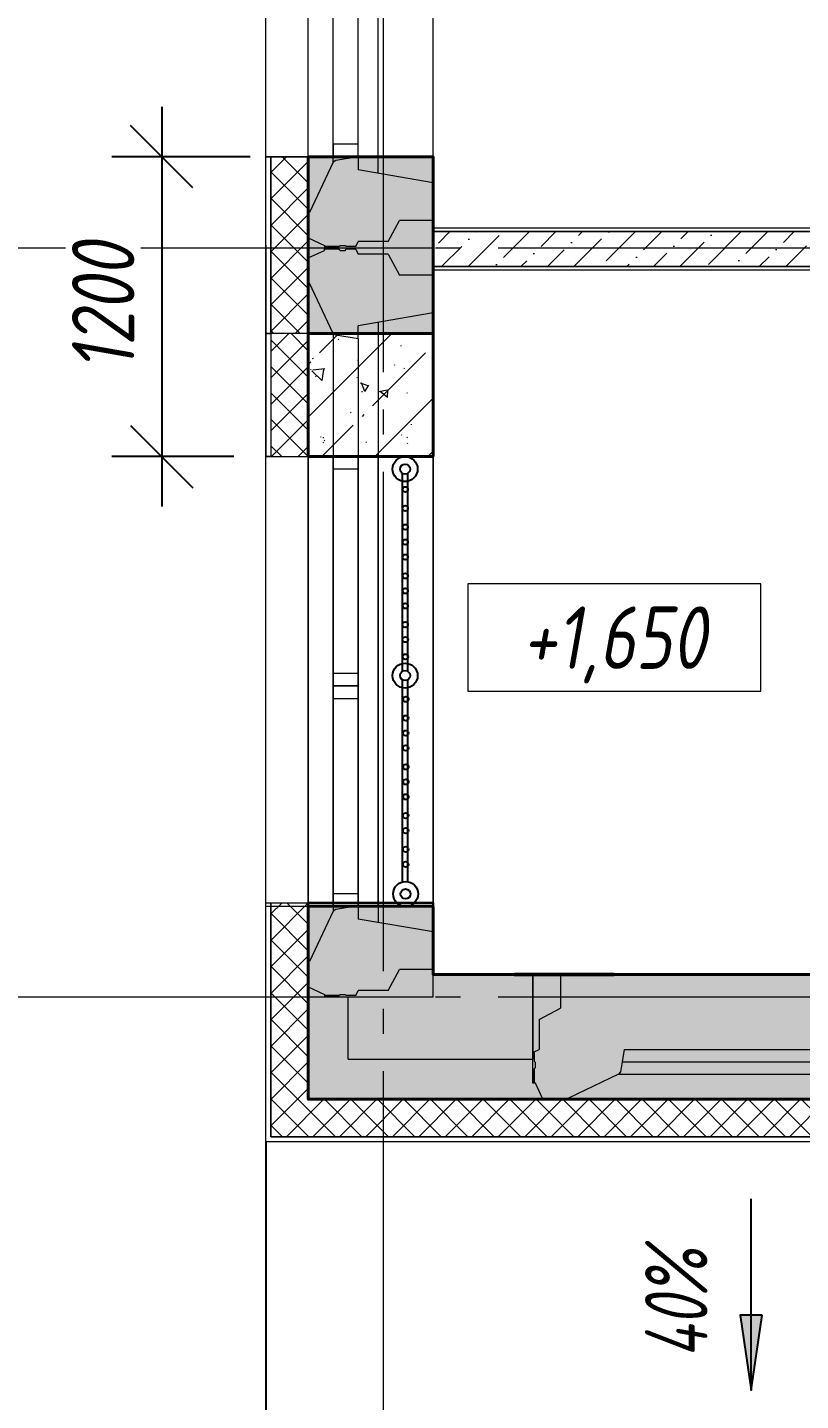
# Model space of a CAD drawing. Header units: millimetres. Extents: x -85420 to 1195317, y -69347 to 470418.
# Drawn here: x 429121 to 432218, y 13960 to 19459 of the extents above; entities that cross this region are included whole.
import ezdxf
from ezdxf import colors
from ezdxf.entities.mleader import LeaderData, LeaderLine
from ezdxf.enums import TextEntityAlignment as Align
from ezdxf.math import Vec2, Vec3

# ---------------------------------------------------------------- set-up
doc = ezdxf.new("R2010")
doc.units = ezdxf.units.MM
for name, pattern in [('GOST2.303 6', [12, 8, -1.5, 1, -1.5]), ('ГОСТ 2.303 4', [7, 5, -2, 0]), ('ГОСТ 2.303 5', [24, 20, -1.5, 1, -1.5]), ('осевая', [50.8, 31.75, -6.35, 6.35, -6.35])]:
    doc.linetypes.add(name, pattern=pattern)
for name, color, linetype, lineweight in [('!М_Лестницы новые', 7, 'Continuous', 25), ('!М_Окна_марка', 7, 'Continuous', 15), ('+АР_Выноски', 4, 'Continuous', 9), ('+АР_Лестница', 3, 'Continuous', 9), ('+АР_Осевые линии', 252, 'GOST2.303 6', 9), ('+АР_Стены внутренние', 250, 'Continuous', 18), ('АР_Окна', 4, 'Continuous', 9), ('АР_Отметки', 7, 'Continuous', 5), ('АР_Сущ Несущая стена', 250, 'Continuous', 50), ('АР_штриховка несущих стен', 250, 'Continuous', 0), ('Подоконники ПД-11 (МДФ 1550х450)', 245, 'Continuous', 13), ('СПДС_+АР_Стены', 250, 'Continuous', 20), ('стены', 7, 'Continuous', 40), ('ТОНКАЯ', 253, 'Continuous', 0)]:
    doc.layers.add(name, color=color, linetype=linetype, lineweight=lineweight)
for name, color, linetype, lineweight, true_color in [('АР_лестницы', 7, 'Continuous', 15, 0xff24ff), ('ОСИ', 7, 'осевая', 13, 0x999999), ('ПБ_граница', 7, 'ГОСТ 2.303 4', 40, 0xdb0000)]:
    doc.layers.add(name, color=color, linetype=linetype, lineweight=lineweight, true_color=true_color)
doc.styles.add('ISOCPEUR', font='', dxfattribs={"height": 250})
doc.styles.add('ГОСТ 2.304', font='CS_Gost2304.shx', dxfattribs={"oblique": 10})
doc.styles.get('ISOCPEUR').set_extended_font_data('ISOCPEUR', italic=True)
doc.dimstyles.new('СПДС', dxfattribs={"dimscale": 100, "dimtxt": 2.5, "dimasz": 2.5, "dimexe": 2, "dimexo": 0.625, "dimgap": 1, "dimtad": 1, "dimdec": 0, "dimrnd": 5, "dimtxsty": 'ГОСТ 2.304', "dimblk": 'OBLIQUE', "dimblk1": 'OBLIQUE', "dimblk2": 'OBLIQUE', "dimcen": 2.5, "dimdle": 2, "dimadec": 0, "dimazin": 2, "dimtfac": 0.75, "dimtdec": 4, "dimtmove": 1, "dimatfit": 3, "dimfxl": 1, "dimtfill": 1, "dimtolj": 1, "dimarcsym": 1})
pattern_1 = [(45, (0, 0), (-53.033009, 53.033009), []), (135, (0, 0), (-53.033009, -53.033009), [])]

# ---------------------------------------------------------------- blocks, each defined once
blk = doc.blocks.new('_Oblique')
at = {"color": 0, "linetype": 'ByBlock', "lineweight": -2}
blk.add_line((-0.5, -0.5), (0.5, 0.5), dxfattribs=at)
blk = doc.blocks.new('*D337')
at = {"layer": 'Defpoints', "color": 0, "ltscale": 100, "transparency": 16777216}
for p in [(430076.4, 18941.4), (429659.4, 17740.2), (430010.1, 17740.2)]:
    blk.add_point(p, dxfattribs=at)
at = {"layer": 'ПБ_граница', "color": 0, "linetype": 'ByBlock', "lineweight": -2, "ltscale": 100, "transparency": 16777216}
for p, q in [((429659.4, 19141.4), (429659.4, 17540.2)), ((430013.9, 18941.4), (429459.4, 18941.4)), ((429947.6, 17740.2), (429459.4, 17740.2))]:
    blk.add_line(p, q, dxfattribs=at)
at = {"layer": 'ПБ_граница', "color": 0, "lineweight": -2, "ltscale": 100, "transparency": 16777216, "xscale": 250, "yscale": 250, "zscale": 250}
for p, rotation in [((429659.4, 18941.4), 90), ((429659.4, 17740.2), 270)]:
    blk.add_blockref('_Oblique', p, dxfattribs=dict(at, rotation=rotation))
at = {"layer": 'ПБ_граница', "color": 0, "lineweight": 0, "ltscale": 100, "transparency": 16777216, "insert": (429424.7, 18340.8), "char_height": 250, "attachment_point": 5, "rotation": 90, "style": 'ГОСТ 2.304', "bg_fill": 3, "box_fill_scale": 1.1, "bg_fill_color": 256, "bg_fill_true_color": 13158600, "bg_fill_transparency": 0}
blk.add_mtext('\\A1;1200', dxfattribs=at)
blk = doc.blocks.new('*U93')
h = blk.add_hatch(color=256)
h.dxf.hatch_style = 1
h.paths.add_polyline_path([(-466.3, 44.3), (-466.3, -44.3), (-766.3, 0)])
blk.add_line((-766.3, 0), (0, 0))
blk.add_lwpolyline([(-466.3, -44.3), (-466.3, 44.3), (-766.3, 0), (-466.3, -44.3)])
blk = doc.blocks.new('НП 3033')
at = {"layer": 'АР_Окна', "ltscale": 100}
for p, q in [((365, 500), (2635, 500)), ((365, 400), (2635, 400)), ((365, 300), (2635, 300)), ((365, 220), (2635, 220)), ((365, 0), (2635, 0))]:
    blk.add_line(p, q, dxfattribs=at)
for points in [[(365, 300), (365, 500), (365, 670), (2635, 670), (2635, 300)], [(365, 300), (415, 300), (415, 400), (365, 400)], [(1450, 400), (1425, 400), (1425, 300), (1450, 300), (1475, 300), (1475, 400), (1437.5, 400)], [(1500, 400), (1475, 400), (1475, 300), (1500, 300), (1525, 300), (1525, 400), (1487.5, 400)], [(2635, 300), (2585, 300), (2585, 400), (2635, 400)]]:
    blk.add_lwpolyline(points, dxfattribs=at)
at = {"layer": 'СПДС_+АР_Стены', "ltscale": 100}
for points in [[(0, 670), (0, 670), (365, 670), (365, 670)], [(3000, 670), (3000, 670), (2635, 670), (2635, 670)]]:
    blk.add_lwpolyline(points, dxfattribs=at)
at = {"layer": 'стены', "ltscale": 100}
for p, q in [((2960, 500), (2860, 500)), ((0, 0), (0, 0))]:
    blk.add_line(p, q, dxfattribs=at)
at = {"layer": 'стены', "lineweight": 30, "ltscale": 100}
blk.add_lwpolyline([(0, 0), (365, 0), (365, 500), (0, 500)], dxfattribs=at)
at = {"layer": 'стены', "ltscale": 100}
blk.add_lwpolyline([(3000, 500), (2635, 500), (2635, 0), (3000, 0)], dxfattribs=at)
blk = doc.blocks.new('обследование 2 этаж 1245')
at = {"layer": 'ТОНКАЯ', "ltscale": 100}
for p, q in [((-10940, -52820), (-10940, -50100)), ((-10660, -52661.9), (-10660, -50258.1)), ((-10440, -52700), (-10440, -50220)), ((-10840, -52617), (-10840, -50303)), ((-10740, -52595), (-10740, -50325)), ((-10840, -52617), (-10935, -52818)), ((-10830, -52610), (-10840, -52617)), ((-10740, -52595), (-10830, -52610)), ((-10740, -52595), (-10740, -52648)), ((-10440, -52700), (-10740, -52648)), ((-10440, -52700), (-10440, -52850)), ((-10935, -52818), (-10940, -52820)), ((-10940, -52920), (-10940, -52820)), ((-10620, -52935), (-10575, -52850)), ((-10440, -52850), (-10575, -52850)), ((-10440, -52960), (-10440, -52850)), ((-10940, -52920), (-10875, -52950)), ((-10875, -52950), (-10875, -52955)), ((-10818, -52955), (-10875, -52955)), ((-10875, -52955), (-10875, -52960)), ((-10818, -52955), (-10813, -52950)), ((-10813, -52950), (-10793, -52950)), ((-10793, -52950), (-10788, -52955)), ((-10750, -52955), (-10788, -52955)), ((-10750, -52955), (-10740, -52935)), ((-10620, -52935), (-10740, -52935)), ((-10940, -53000), (-10875, -52970)), ((-10940, -53000), (-10875, -52970)), ((-10940, -53000), (-10940, -53100)), ((-10940, -53000), (-10940, -53100)), ((-10818, -52960), (-10875, -52960)), ((-10875, -52965), (-10875, -52960)), ((-10875, -52960), (-10440, -52960)), ((-10818, -52960), (-10875, -52960)), ((-10875, -52965), (-10875, -52960)), ((-10875, -52960), (-10440, -52960)), ((-10818, -52960), (-10875, -52960)), ((-10875, -52960), (-10440, -52960)), ((-10875, -52970), (-10875, -52965)), ((-10875, -52970), (-10875, -52965)), ((-10818, -52965), (-10875, -52965)), ((-10818, -52965), (-10813, -52970)), ((-10813, -52970), (-10793, -52970)), ((-10793, -52970), (-10788, -52965)), ((-10750, -52965), (-10788, -52965)), ((-10750, -52965), (-10740, -52985)), ((-10620, -52985), (-10740, -52985)), ((-10620, -52985), (-10575, -53070)), ((-10440, -52960), (-10440, -53070)), ((-10440, -52960), (-10440, -53070)), ((-10935, -53102), (-10940, -53100)), ((-10935, -53102), (-10940, -53100)), ((-10940, -53100), (-10940, -55820)), ((-10840, -53303), (-10935, -53102)), ((-10840, -53303), (-10935, -53102)), ((-10440, -53070), (-10575, -53070)), ((-10440, -53220), (-10440, -53070)), ((-10440, -53220), (-10440, -53070)), ((-10440, -53220), (-10740, -53272)), ((-10440, -53220), (-10740, -53272)), ((-10440, -53220), (-10440, -55700)), ((-10740, -53325), (-10740, -53272)), ((-10740, -53325), (-10740, -53272)), ((-10660, -53258.1), (-10660, -55661.9)), ((-10830, -53310), (-10840, -53303)), ((-10830, -53310), (-10840, -53303)), ((-10840, -53303), (-10840, -55617)), ((-10740, -53325), (-10830, -53310)), ((-10740, -53325), (-10830, -53310)), ((-10740, -53325), (-10740, -55595)), ((-10740, -55595), (-10830, -55610)), ((-10740, -55595), (-10830, -55610)), ((-10740, -55595), (-10740, -55648)), ((-10740, -55595), (-10740, -55648)), ((-10840, -55617), (-10935, -55818)), ((-10840, -55617), (-10935, -55818)), ((-10830, -55610), (-10840, -55617)), ((-10830, -55610), (-10840, -55617)), ((-10440, -55700), (-10740, -55648)), ((-10440, -55700), (-10740, -55648)), ((-10440, -55700), (-10440, -55850)), ((-10440, -55700), (-10440, -55850)), ((-10935, -55818), (-10940, -55820)), ((-10935, -55818), (-10940, -55820)), ((-10940, -55920), (-10940, -55820)), ((-10940, -55920), (-10940, -55820)), ((-10620, -55935), (-10575, -55850)), ((-10440, -55850), (-10575, -55850)), ((-10440, -55960), (-10440, -55850)), ((-10440, -55960), (-10440, -55850)), ((-10440, -55870), (-10040, -55870)), ((-10440, -55960), (-10440, -55870)), ((-10440, -55870), (-10040, -55870)), ((-10040, -56305), (-10040, -55870)), ((-10040, -55870), (-9930, -55870)), ((-10040, -55870), (-10040, -56210)), ((-9780, -55870), (-9930, -55870)), ((-9930, -55870), (-9930, -56005)), ((-9780, -55870), (-7300, -55870)), ((-10940, -55920), (-10875, -55950)), ((-10940, -55920), (-10875, -55950)), ((-10875, -55950), (-10875, -55955)), ((-10875, -55950), (-10875, -55955)), ((-10875, -55955), (-10875, -55960)), ((-10818, -55955), (-10875, -55955)), ((-10875, -55955), (-10875, -55960)), ((-10818, -55960), (-10875, -55960)), ((-10875, -55960), (-10440, -55960)), ((-10818, -55960), (-10875, -55960)), ((-10875, -55960), (-10440, -55960)), ((-10818, -55955), (-10813, -55950)), ((-10813, -55950), (-10793, -55950)), ((-10793, -55950), (-10788, -55955)), ((-10750, -55955), (-10788, -55955)), ((-10780, -56210), (-10780, -55960)), ((-10780, -55960), (-10440, -55960)), ((-10780, -56210), (-10780, -55960)), ((-10750, -55955), (-10740, -55935)), ((-10620, -55935), (-10740, -55935)), ((-10015, -56050), (-9930, -56005)), ((-10015, -56050), (-10015, -56170)), ((-10035, -56180), (-10015, -56170)), ((-10035, -56180), (-10035, -56218)), ((-9675, -56170), (-9683.3, -56220)), ((-9675, -56170), (-7405, -56170)), ((-10780, -56210), (-10040, -56210)), ((-10780, -56210), (-10040, -56210)), ((-10040, -56248), (-10040, -56305)), ((-10030, -56223), (-10035, -56218)), ((-10035, -56248), (-10030, -56243)), ((-10035, -56248), (-10035, -56305)), ((-10030, -56243), (-10030, -56223)), ((-9683.3, -56220), (-9690, -56260)), ((-9683.3, -56220), (-7396.7, -56220)), ((-10035, -56305), (-10040, -56305)), ((-10030, -56305), (-10035, -56305)), ((-10000, -56370), (-10030, -56305)), ((-9697, -56270), (-9898, -56365)), ((-9690, -56260), (-9697, -56270)), ((-9697, -56270), (-7383, -56270)), ((-9898, -56365), (-9900, -56370)), ((-10000, -56370), (-9900, -56370)), ((-9900, -56370), (-7180, -56370))]:
    blk.add_line(p, q, dxfattribs=at)
blk = doc.blocks.new('A$C314F1C93')
at = {"layer": '+АР_Осевые линии', "linetype": 'ГОСТ 2.303 5', "lineweight": 0, "ltscale": 100}
blk.add_line((140, 64752.7), (140, -9752.2), dxfattribs=at)
for points in [[(-4200, 3250), (75280, 3250)], [(-4200, 250), (75280, 250)]]:
    blk.add_lwpolyline(points, dxfattribs=at)
blk = doc.blocks.new('_DotSmall')
at = {"color": 0, "linetype": 'ByBlock', "const_width": 0.5}
blk.add_lwpolyline([(-0.0625, 0, 1), (0.0625, 0, 1)], format="xyb", close=True, dxfattribs=at)
blk = doc.blocks.new('АР план')
at = {"layer": 'АР_Отметки', "lineweight": 9}
ml = blk.add_multileader_mtext('Standard', dxfattribs=at)
ml.set_content('+3,950', color=256, style='ISOCPEUR')
ml.set_leader_properties(color=256, linetype='Continuous', lineweight=-1)
ml.set_arrow_properties(name='DOTSMALL')
ml.build(insert=Vec2(0, 0))
ml.multileader.update_dxf_attribs({"has_text_frame": 1, "text_left_attachment_type": 4, "text_right_attachment_type": 4, "dogleg_length": 100, "arrow_head_size": 180})
ctx = ml.context
ctx.base_point, ctx.char_height, ctx.arrow_head_size, ctx.landing_gap_size, ctx.plane_origin = Vec3(653061.3, 32239.7), 250, 180, 50, Vec3(652979.9, 30972.2)
ctx.left_attachment, ctx.right_attachment = 4, 4
notes = []
notes.append((ctx, [(0, (0, 0, 0), (0, 0), (1, 0), 1, [])]))
ctx.mtext.insert, ctx.mtext.width, ctx.mtext.line_spacing_style, ctx.mtext.flow_direction = Vec3(653111.3, 32573.1), 852.697, 2, 5
ml = blk.add_multileader_mtext('Standard', dxfattribs=at)
ml.set_content('+1,975', color=256, style='ISOCPEUR')
ml.set_leader_properties(color=256, linetype='Continuous', lineweight=-1)
ml.set_arrow_properties(name='DOTSMALL')
ml.build(insert=Vec2(0, 0))
ml.multileader.update_dxf_attribs({"has_text_frame": 1, "text_left_attachment_type": 4, "text_right_attachment_type": 4, "dogleg_length": 100, "arrow_head_size": 180})
ctx = ml.context
ctx.base_point, ctx.char_height, ctx.arrow_head_size, ctx.landing_gap_size, ctx.plane_origin = Vec3(652749.3, 27128.7), 250, 180, 50, Vec3(655881.4, 25957)
ctx.left_attachment, ctx.right_attachment = 4, 4
notes.append((ctx, [(0, (0, 0, 0), (0, 0), (1, 0), 1, [])]))
ctx.mtext.insert, ctx.mtext.width, ctx.mtext.line_spacing_style, ctx.mtext.flow_direction = Vec3(652799.3, 27528.7), 852.697, 2, 5
ml = blk.add_multileader_mtext('Standard', dxfattribs=at)
ml.set_content('+2,410', color=256, style='ISOCPEUR')
ml.set_leader_properties(color=256, linetype='Continuous', lineweight=-1)
ml.set_arrow_properties(name='DOTSMALL')
ml.build(insert=Vec2(0, 0))
ml.multileader.update_dxf_attribs({"has_text_frame": 1, "text_left_attachment_type": 4, "text_right_attachment_type": 4, "dogleg_length": 100, "arrow_head_size": 180})
ctx = ml.context
ctx.base_point, ctx.char_height, ctx.arrow_head_size, ctx.landing_gap_size, ctx.plane_origin = Vec3(649667.1, 15695.9), 250, 180, 50, Vec3(647505.9, 15104.7)
ctx.left_attachment, ctx.right_attachment = 4, 4
notes.append((ctx, [(0, (0, 0, 0), (0, 0), (1, 0), 1, [])]))
ctx.mtext.insert, ctx.mtext.width, ctx.mtext.line_spacing_style, ctx.mtext.flow_direction = Vec3(649717.1, 16029.2), 852.697, 2, 5
for ctx, leaders in notes:
    for number, flags, end, landing, length, lines in leaders:
        leader = LeaderData()
        leader.index, (leader.has_last_leader_line, leader.has_dogleg_vector, leader.attachment_direction) = number, flags
        leader.last_leader_point, leader.dogleg_vector, leader.dogleg_length = Vec3(end), Vec3(landing), length
        for number, points, colour, breaks in lines:
            line = LeaderLine()
            line.index, line.vertices, line.color, line.breaks = number, Vec3.list(points), colors.encode_raw_color(colour), breaks
            leader.lines.append(line)
        ctx.leaders.append(leader)

msp = doc.modelspace()

# ---------------------------------------------------------------- wipeouts: each hides what was drawn before it
at = {"color": 7, "ltscale": 100, "true_color": 0xffffff}
msp.add_wipeout([(430884.9, 16800.3), (432058.7, 16800.3), (432058.7, 17230.3), (430884.9, 17230.3)], dxfattribs=at).dxf.layer = '+АР_Выноски'

# ---------------------------------------------------------------- next in the draw order: linework, layer by layer
at = {"layer": '+АР_Выноски', "linetype": 'Continuous', "ltscale": 100}
msp.add_lwpolyline([(430884.9, 16800.3), (432058.7, 16800.3), (432058.7, 17230.3), (430884.9, 17230.3), (430884.9, 16800.3)], dxfattribs=at)

# ---------------------------------------------------------------- next in the draw order: texts
at = {"layer": '+АР_Выноски', "linetype": 'Continuous', "ltscale": 100, "style": 'ГОСТ 2.304', "oblique": 10}
msp.add_text('+1,650', height=250, dxfattribs=at).set_placement((431471.8, 17015.3), align=Align.MIDDLE_CENTER)

# ---------------------------------------------------------------- next in the draw order: block references
at = {"layer": 'ОСИ', "ltscale": 40}
msp.add_blockref('A$C314F1C93', (430406.4, 15326.4, 0), dxfattribs=at)

# ---------------------------------------------------------------- next in the draw order: hatches: boundary and pattern name
at = {"layer": '+АР_Стены внутренние', "lineweight": 0, "ltscale": 100}
h = msp.add_hatch(dxfattribs=at)
h.set_pattern_fill('БЕТОН И ИЗДЕЛИЯ ИЗ НЕГО', color=256, scale=30, style=0, pattern_type=2)
h.set_pattern_definition([(45, (0, 0), (39.774756, 145.840774), [187.5, -40.5, 0, -40.5])])
h.paths.add_polyline_path([(436946.4, 18501.4), (430746.4, 18501.4), (430746.4, 18641.4), (436946.4, 18641.4)], flags=0)
at = {"layer": 'АР_штриховка несущих стен', "lineweight": 0}
h = msp.add_hatch(dxfattribs=at)
h.set_pattern_fill('FP_1', color=256, style=0, pattern_type=2)
h.set_pattern_definition([(225, (368148.8, -286986.52), (-212.13203, 212.13203), [300, -50, 10, -50]), (225, (368148.8, -287198.52), (-212.13203, 212.13203), []), (310, (368148.8, -286986.52), (358.6306, 31.37587), [37.5, -412.5]), (5, (368148.8, -286986.52), (-69.3761, -376.0957), [30, -330]), (259.549, (368178.68, -286983.9), (289.2568, -344.71734), [31.87, -350.571]), (313.816, (368148.8, -287086.5), (533.62, 82.7615), [56.25, -618.75]), (263.364, (368193.26, -287079.6), (467.3284, -487.0622), [47.805, -525.856]), (8.816, (368148.8, -287086.5), (467.3326, -487.05805), [45, -495]), (339, (368198.8, -287061.52), (298.45407, 201.30952), [37.5, -412.5]), (34, (368198.8, -287061.52), (121.6571, -362.5749), [30, -330]), (288.549, (368223.66, -287044.74), (420.112, -161.2621), [31.87, -350.571]), (322.5, (368148.79, -286986.52), (6.07993, -166.446927), [3.353, -322.647, 3.353, -331.647, -331.25]), (322.5, (368148.79, -286986.52), (6.07993, -166.446927), [-661, 3.353, -327.897]), (352.5, (368148.8, -286986.52), (131.53477, -197.20586), [3.353, -187.647, 3.353, -315.147, -126.25]), (352.5, (368148.8, -286986.52), (131.53477, -197.20586), [-509.5, 3.353, -122.897]), (32.5, (368037.29, -286986.52), (266.91122, 11.277436), [3.353, -121.647, 3.353, -386.647, -517.5]), (32.5, (368037.29, -286986.52), (266.91122, 11.277436), [-515, 3.353, -514.147]), (42.5, (367987.3, -286986.52), (291.59308, -50.05249), [3.353, -159.147, 3.353, -255.647, -367.5]), (42.5, (367987.3, -286986.52), (291.59308, -50.05249), [-421.5, 3.353, -364.147])])
edge = h.paths.add_edge_path()
edge.add_line((430746.4, 18231.2), (430746.4, 18941.4))
edge.add_line((430246.4, 18231.2), (430746.4, 18231.2))
edge.add_line((430246.4, 18941.4), (430246.4, 18231.2))
edge.add_line((430746.4, 18941.4), (430246.4, 18941.4))
edge = h.paths.add_edge_path()
edge.add_line((437511.4, 15666.4), (430746.4, 15666.4))
edge.add_line((437511.4, 15166.4), (437511.4, 15666.4))
edge.add_line((430246.4, 15166.4), (437511.4, 15166.4))
edge.add_line((430246.4, 15936.7), (430246.4, 15166.4))
edge.add_line((430746.4, 15936.7), (430246.4, 15936.7))
edge.add_line((430746.4, 15666.4), (430746.4, 15936.7))
h = msp.add_hatch(dxfattribs=at)
h.set_pattern_fill('FP_1', color=256, angle=270, style=0, pattern_type=2)
h.set_pattern_definition([(225, (219368.74, 450417.02), (212.13203, -212.13203), [300, -50, 10, -50]), (225, (219156.74, 450417.02), (212.13203, -212.13203), []), (140, (219368.74, 450417.02), (31.37587, 358.6306), [37.5, -412.5]), (85, (219368.74, 450417.02), (-376.09568, -69.3761), [30, -330]), (190.451, (219371.35, 450446.9), (-344.71734, 289.2568), [31.87, -350.571]), (136.184, (219268.74, 450417.02), (82.7615, 533.61997), [56.25, -618.75]), (186.636, (219275.64, 450461.5), (-487.0622, 467.3284), [47.805, -525.856]), (81.184, (219268.74, 450417), (-487.05805, 467.33264), [45, -495]), (111, (219293.74, 450467.02), (201.30952, 298.45407), [37.5, -412.5]), (56, (219293.74, 450467.02), (-362.5749, 121.6571), [30, -330]), (161.451, (219310.5, 450491.9), (-161.2621, 420.11198), [31.87, -350.571]), (127.5, (219368.74, 450417.02), (-166.446927, 6.079928), [3.353, -322.647, 3.353, -331.647, -331.25]), (127.5, (219368.74, 450417.02), (-166.446927, 6.079928), [-661, 3.353, -327.897]), (97.5, (219368.74, 450417.02), (-197.205856, 131.53477), [3.353, -187.647, 3.353, -315.147, -126.25]), (97.5, (219368.74, 450417.02), (-197.205856, 131.53477), [-509.5, 3.353, -122.897]), (57.5, (219368.74, 450305.52), (11.277436, 266.911218), [3.353, -121.647, 3.353, -386.647, -517.5]), (57.5, (219368.74, 450305.52), (11.277436, 266.911218), [-515, 3.353, -514.147]), (47.5, (219368.74, 450255.52), (-50.05249, 291.59308), [3.353, -159.147, 3.353, -255.647, -367.5]), (47.5, (219368.74, 450255.52), (-50.05249, 291.59308), [-421.5, 3.353, -364.147])])
h.paths.add_polyline_path([(430246.4, 17740.2), (430246.4, 18233.2), (430746.4, 18233.2), (430746.4, 17740.2)])
at = {"layer": 'СПДС_+АР_Стены', "lineweight": 9, "ltscale": 100}
h = msp.add_hatch(dxfattribs=at)
h.set_pattern_fill('НЕМЕТАЛЛИЧЕСКИЕ МАТЕРИАЛЫ', color=256, scale=30, style=0, pattern_type=2)
h.set_pattern_definition(pattern_1)
h.paths.add_polyline_path([(430246.4, 15953.7), (430246.4, 15166.4), (430096.4, 15016.4), (430096.4, 15953.7)], flags=0)
h = msp.add_hatch(dxfattribs=at)
h.set_pattern_fill('НЕМЕТАЛЛИЧЕСКИЕ МАТЕРИАЛЫ', color=256, scale=30, style=0, pattern_type=2)
h.set_pattern_definition(pattern_1)
h.paths.add_polyline_path([(430246.4, 15166.4), (437511.4, 15166.4), (437511.4, 15016.4), (430096.4, 15016.4)], flags=0)

# ---------------------------------------------------------------- next in the draw order: linework, layer by layer
at = {"layer": '+АР_Стены внутренние', "ltscale": 100}
for points in [[(436946.4, 18641.4), (430746.4, 18641.4), (430746.4, 18656.4), (436946.4, 18656.4)], [(436946.4, 18486.4), (430746.4, 18486.4), (430746.4, 18501.4), (436946.4, 18501.4)]]:
    msp.add_lwpolyline(points, dxfattribs=at)
msp.add_lwpolyline([(436946.4, 18501.4), (430746.4, 18501.4), (430746.4, 18641.4), (436946.4, 18641.4), (436946.4, 18501.4)], close=True, dxfattribs=at)
at = {"layer": 'АР_лестницы', "ltscale": 75}
for p, q in [((430246.4, 18424.4, 0), (430246.4, 18231.2, 0)), ((430246.4, 18424.4, 0), (430246.4, 18231.2, 0)), ((430246.4, 15936.7, 0), (430246.4, 15704.4, 0))]:
    msp.add_line(p, q, dxfattribs=at)
at = {"layer": 'АР_Окна', "ltscale": 100}
for p, q in [((430246.4, 15938.7, 0), (430246.4, 17740.2, 0)), ((430346.4, 15938.7, 0), (430346.4, 17740.2, 0)), ((430446.4, 15938.7, 0), (430446.4, 17740.2, 0)), ((430526.4, 15938.7, 0), (430526.4, 17740.2, 0)), ((430746.4, 15938.7, 0), (430746.4, 17740.2, 0))]:
    msp.add_line(p, q, dxfattribs=at)
at = {"layer": 'АР_Окна', "ltscale": 100, "elevation": 0}
for points in [[(430446.4, 17740.2), (430446.4, 17690.2), (430346.4, 17690.2), (430346.4, 17740.2)], [(430346.4, 16846.9), (430346.4, 16821.9), (430446.4, 16821.9), (430446.4, 16846.9), (430446.4, 16871.9), (430346.4, 16871.9), (430346.4, 16834.4)], [(430346.4, 16796.9), (430346.4, 16771.9), (430446.4, 16771.9), (430446.4, 16796.9), (430446.4, 16821.9), (430346.4, 16821.9), (430346.4, 16784.4)], [(430446.4, 15938.7), (430446.4, 15988.7), (430346.4, 15988.7), (430346.4, 15938.7)]]:
    msp.add_lwpolyline(points, dxfattribs=at)
at = {"layer": 'АР_Сущ Несущая стена', "ltscale": 100}
msp.add_line((431071.4, 15666.4, 0), (431471.4, 15666.4, 0), dxfattribs=at)
msp.add_line((431071.4, 15666.4, 0), (431471.4, 15666.4, 0), dxfattribs=at)
at = {"layer": 'Подоконники ПД-11 (МДФ 1550х450)', "color": 0, "lineweight": -3, "ltscale": 100}
for p, q in [((430624, 16880.4, 0), (430624, 17673, 0)), ((430645.7, 16879.7, 0), (430645.7, 17673.8, 0)), ((430624, 16037.2, 0), (430624, 16846.1, 0)), ((430645.7, 16037.7, 0), (430645.7, 16846.9, 0)), ((430624, 15938.7, 0), (430624, 15940.2, 0)), ((430645.7, 15938.7, 0), (430645.7, 15939.6, 0))]:
    msp.add_line(p, q, dxfattribs=at)
for centre, radius in [((430634.2, 17690.2, 0), 50), ((430634.2, 17690.2, 0), 20), ((430634.8, 17608.7, 0), 10.9), ((430634.8, 17533.3, 0), 10.9), ((430634.8, 17458, 0), 10.9), ((430634.8, 17398, 0), 10.9), ((430634.8, 17338, 0), 10.9), ((430634.8, 17262.6, 0), 10.9), ((430634.8, 17202.6, 0), 10.9), ((430634.8, 17142.6, 0), 10.9), ((430634.7, 17067.4, 0), 11), ((430634.9, 17007.4, 0), 10.9), ((430634.9, 16938.6, 0), 10.9), ((430634.2, 16863.3, 0), 50), ((430634.2, 16863.3, 0), 20), ((430637.3, 16768.5, 0), 10.9), ((430636.6, 16693.1, 0), 10.9), ((430636.6, 16633.1, 0), 10.9), ((430636.6, 16573.1, 0), 10.9), ((430637.2, 16497.7, 0), 10.9), ((430637.2, 16437.7, 0), 10.9), ((430637.2, 16377.7, 0), 10.9), ((430636.6, 16302.3, 0), 10.9), ((430636.6, 16242.3, 0), 10.9), ((430636.6, 16167.3, 0), 10.9), ((430636.6, 16107.3, 0), 10.9), ((430636, 15988.7, 0), 50), ((430636, 15988.7, 0), 20)]:
    msp.add_circle(centre, radius, dxfattribs=at)
at = {"layer": 'СПДС_+АР_Стены', "ltscale": 100}
for points in [[(430096.4, 18231.2), (430096.4, 18233.2), (430076.4, 18233.2), (430076.4, 18941.4), (430096.4, 18941.4), (430096.4, 18941.4)], [(430246.4, 18231.2), (430246.4, 18233.2), (430096.4, 18233.2), (430096.4, 18941.4), (430246.4, 18941.4)], [(430096.4, 18941.4), (430096.4, 18231.2), (430096.4, 18231.2)], [(430076.4, 14996.4), (430076.4, 15953.7), (430096.4, 15953.7), (430096.4, 15016.4)], [(430096.4, 15016.4), (430096.4, 15953.7), (430246.4, 15953.7), (430246.4, 15166.4)], [(430246.4, 15166.4), (437511.4, 15166.4), (437511.4, 15016.4), (430096.4, 15016.4)], [(430096.4, 15016.4), (437511.4, 15016.4), (437511.4, 14996.4), (430076.4, 14996.4)]]:
    msp.add_lwpolyline(points, dxfattribs=at)
at = {"layer": 'СПДС_+АР_Стены', "ltscale": 100, "elevation": 0}
for points in [[(430076.4, 18588.7), (430076.4, 18588.7), (430076.4, 18223.7), (430076.4, 18223.7)], [(430076.4, 18588.7), (430076.4, 18588.7), (430076.4, 18223.7), (430076.4, 18223.7)], [(430076.4, 18576.4), (430076.4, 18576.4), (430076.4, 18141.4), (430076.4, 18141.4)], [(430076.4, 18576.4), (430076.4, 18576.4), (430076.4, 18141.4), (430076.4, 18141.4)], [(430076.4, 17740.2), (430076.4, 17740.2), (430746.4, 17740.2), (430746.4, 18233.2), (430076.4, 18233.2), (430076.4, 17740.2), (430076.4, 17740.2)], [(430076.4, 15588.7), (430076.4, 15588.7), (430076.4, 15953.7), (430076.4, 15953.7)]]:
    msp.add_lwpolyline(points, dxfattribs=at)
at = {"layer": 'стены', "ltscale": 100}
msp.add_line((430246.4, 18548.7, 0), (430246.4, 18448.7, 0), dxfattribs=at)
msp.add_line((430246.4, 18548.7, 0), (430246.4, 18448.7, 0), dxfattribs=at)
at = {"layer": 'стены', "ltscale": 100, "elevation": 0}
for points in [[(430746.4, 18161.2), (430746.4, 18941.4), (430246.4, 18941.4), (430246.4, 18161.2)], [(430246.4, 18231.2), (430246.4, 18941.4)], [(430246.4, 18941.4), (430746.4, 18941.4), (430746.4, 18231.2)], [(430746.4, 18161.2), (430746.4, 18941.4), (430246.4, 18941.4), (430246.4, 18161.2)], [(430246.4, 18231.2), (430246.4, 18941.4)], [(430246.4, 18941.4), (430746.4, 18941.4), (430746.4, 18231.2)], [(430746.4, 15939.7), (430246.4, 15939.7)], [(430746.4, 15936.7), (430746.4, 15666.4), (437511.4, 15666.4), (437511.4, 15166.4), (430246.4, 15166.4), (430246.4, 15936.7)]]:
    msp.add_lwpolyline(points, dxfattribs=at)
at = {"layer": 'стены', "lineweight": 30, "ltscale": 100, "elevation": 0}
for points in [[(430746.4, 18576.4), (430746.4, 18233.2), (430246.4, 18233.2), (430246.4, 18576.4)], [(430746.4, 15666.4), (430746.4, 15953.7), (430246.4, 15953.7), (430246.4, 15588.7)]]:
    msp.add_lwpolyline(points, dxfattribs=at)
at = {"layer": 'стены', "ltscale": 100, "elevation": 0}
msp.add_lwpolyline([(430746.4, 17740.2), (430246.4, 17740.2), (430246.4, 18233.2), (430746.4, 18233.2)], close=True, dxfattribs=at)

# ---------------------------------------------------------------- next in the draw order: block references
at = {"layer": '!М_Лестницы новые', "color": 7, "linetype": 'ГОСТ 2.303 4', "lineweight": 20, "rotation": 90.00000000000004}
msp.add_blockref('*U93', (432020.1, 14767.9, 0), dxfattribs=at)
at = {"layer": 'АР_Сущ Несущая стена', "rotation": 90}
msp.add_blockref('НП 3033', (430746.4, 18576.4, 0), dxfattribs=at)
at = {"layer": 'ТОНКАЯ', "ltscale": 200}
msp.add_blockref('обследование 2 этаж 1245', (441186.4, 71536.4, 0), dxfattribs=at)

# ---------------------------------------------------------------- next in the draw order: texts
at = {"layer": '!М_Окна_марка', "color": 7, "ltscale": 100, "insert": (431720.3, 14350.6, 0), "char_height": 250, "width": 1, "attachment_point": 5, "rotation": 90, "style": 'ГОСТ 2.304', "bg_fill": 3, "box_fill_scale": 1.2, "bg_fill_color": 1, "bg_fill_transparency": 0}
msp.add_mtext('{\\W0.85;40%}', dxfattribs=at)

# ---------------------------------------------------------------- next in the draw order: dimensions: what is measured, and where the dimension line sits
at = {"layer": 'ПБ_граница', "linetype": 'ByBlock', "lineweight": 0, "ltscale": 100}
dim = msp.add_linear_dim(base=(429659.4, 17740.2, 0), p1=(430076.4, 18941.4, 0), p2=(430010.1, 17740.2, 0), angle=270, dimstyle='СПДС', dxfattribs=at)
dim.commit()
dim.dimension.update_dxf_attribs({"geometry": '*D337', "text_midpoint": (429424.7, 18340.8, 0)})

# ---------------------------------------------------------------- next in the draw order: wipeouts: each hides what was drawn before it
at = {"color": 7, "ltscale": 100, "true_color": 0xffffff}
msp.add_wipeout([(430884.9, 16800.3), (432058.7, 16800.3), (432058.7, 17230.3), (430884.9, 17230.3)], dxfattribs=at).dxf.layer = '+АР_Выноски'

# ---------------------------------------------------------------- next in the draw order: hatches: boundary and pattern name
at = {"layer": 'СПДС_+АР_Стены', "lineweight": 9, "ltscale": 100}
h = msp.add_hatch(dxfattribs=at)
h.set_pattern_fill('НЕМЕТАЛЛИЧЕСКИЕ МАТЕРИАЛЫ', color=256, scale=30, style=0, pattern_type=2)
h.set_pattern_definition(pattern_1)
h.paths.add_polyline_path([(430096.4, 18233.2), (430096.4, 18941.4), (430246.4, 18941.4), (430246.4, 18233.2)], flags=0)
h = msp.add_hatch(dxfattribs=at)
h.set_pattern_fill('НЕМЕТАЛЛИЧЕСКИЕ МАТЕРИАЛЫ', color=256, scale=30, style=0, pattern_type=2)
h.set_pattern_definition(pattern_1)
h.paths.add_polyline_path([(430246.4, 18941.4), (430246.4, 18233.2), (430096.4, 18233.2), (430096.4, 18941.4)], flags=0)
h = msp.add_hatch(dxfattribs=at)
h.set_pattern_fill('НЕМЕТАЛЛИЧЕСКИЕ МАТЕРИАЛЫ', color=256, scale=30, style=0, pattern_type=2)
h.set_pattern_definition([(45, (132869.54, -196333.95), (-53.033009, 53.033009), []), (135, (132869.54, -196333.95), (-53.033009, -53.033009), [])])
edge = h.paths.add_edge_path()
edge.add_line((430246.4, 17740.2), (430246.4, 18233.2))
edge.add_line((430096.4, 17740.2), (430246.4, 17740.2))
edge.add_line((430096.4, 18233.2), (430096.4, 17740.2))
edge.add_line((430246.4, 18233.2), (430096.4, 18233.2))

# ---------------------------------------------------------------- next in the draw order: linework, layer by layer
at = {"layer": '+АР_Выноски', "linetype": 'Continuous', "ltscale": 100}
msp.add_lwpolyline([(430884.9, 16800.3), (432058.7, 16800.3), (432058.7, 17230.3), (430884.9, 17230.3), (430884.9, 16800.3)], dxfattribs=at)
at = {"layer": '+АР_Лестница', "ltscale": 100, "elevation": 0}
msp.add_lwpolyline([(432355.1, 17791.5, 0, 0, 0), (431798.8, 17791.5, 0, 0, 0), (431798.8, 16936.5, 0, 0, 0), (431798.8, 16341.5, 0, 0, 0), (432077, 16341.5, 70, 0, 0), (432355.1, 16341.5, 0, 0, 0)], format="xyseb", dxfattribs=at)
at = {"ltscale": 100}
msp.add_lwpolyline([(430076.4, 14996.4), (430076.4, 13656.5), (430076.4, 13476.5), (433826.4, 13476.5), (433826.4, 13476.5), (433826.4, 14996.4)], dxfattribs=at)
at = {"layer": 'АР_Окна', "ltscale": 100, "elevation": 0}
msp.add_lwpolyline([(430446.4, 15938.7), (430246.4, 15938.7), (430076.4, 15938.7), (430076.4, 17740.2), (430446.4, 17740.2)], dxfattribs=at)
at = {"layer": 'СПДС_+АР_Стены', "ltscale": 100}
for points in [[(430076.4, 18233.2), (430076.4, 18233.2), (430076.4, 18941.4), (430096.4, 18941.4), (430096.4, 18941.4)], [(430096.4, 18941.4), (430096.4, 18233.2), (430096.4, 18233.2), (430076.4, 18233.2), (430076.4, 18233.2)], [(430096.4, 18233.2), (430096.4, 18233.2), (430096.4, 18941.4), (430246.4, 18941.4)], [(430246.4, 18941.4), (430246.4, 18233.2), (430096.4, 18233.2), (430096.4, 18233.2)]]:
    msp.add_lwpolyline(points, dxfattribs=at)
at = {"layer": 'СПДС_+АР_Стены', "ltscale": 100, "elevation": 0}
for points in [[(430096.4, 17740.2), (430076.4, 17740.2), (430076.4, 18233.2), (430096.4, 18233.2)], [(430246.4, 18233.2), (430096.4, 18233.2), (430096.4, 17740.2), (430246.4, 17740.2)]]:
    msp.add_lwpolyline(points, close=True, dxfattribs=at)

# ---------------------------------------------------------------- next in the draw order: texts
at = {"layer": '+АР_Выноски', "linetype": 'Continuous', "ltscale": 100, "style": 'ГОСТ 2.304', "oblique": 10}
msp.add_text('+1,650', height=250, dxfattribs=at).set_placement((431471.8, 17015.3), align=Align.MIDDLE_CENTER)

# ---------------------------------------------------------------- next in the draw order: block references
at = {"color": 12, "true_color": 0xe00000}
msp.add_blockref('АР план', (-85419.9, 14341.6), dxfattribs=at)

# ---------------------------------------------------------------- next in the draw order: leaders
at = {"layer": 'АР_Отметки', "lineweight": 9}
ml = msp.add_multileader_mtext('Standard', dxfattribs=at)
ml.set_content('+2,410', color=256, style='ISOCPEUR')
ml.set_leader_properties(color=256, linetype='Continuous', lineweight=-1)
ml.set_arrow_properties(name='DOTSMALL')
ml.build(insert=Vec2(0, 0))
ml.multileader.update_dxf_attribs({"has_text_frame": 1, "text_left_attachment_type": 4, "text_right_attachment_type": 4, "dogleg_length": 100, "arrow_head_size": 180})
ctx = ml.context
ctx.base_point, ctx.char_height, ctx.arrow_head_size, ctx.landing_gap_size, ctx.plane_origin = Vec3(703103, 29209.7), 250, 180, 50, Vec3(700941.8, 28618.5)
ctx.left_attachment, ctx.right_attachment = 4, 4
notes = []
notes.append((ctx, [(0, (0, 0, 0), (0, 0), (1, 0), 1, [])]))
ctx.mtext.insert, ctx.mtext.width, ctx.mtext.line_spacing_style, ctx.mtext.flow_direction = Vec3(703153, 29543.1), 852.697, 2, 5
ml = msp.add_multileader_mtext('Standard', dxfattribs=at)
ml.set_content('+2,410', color=256, style='ISOCPEUR')
ml.set_leader_properties(color=256, linetype='Continuous', lineweight=-1)
ml.set_arrow_properties(name='DOTSMALL')
ml.build(insert=Vec2(0, 0))
ml.multileader.update_dxf_attribs({"has_text_frame": 1, "text_left_attachment_type": 4, "text_right_attachment_type": 4, "dogleg_length": 100, "arrow_head_size": 180})
ctx = ml.context
ctx.base_point, ctx.char_height, ctx.arrow_head_size, ctx.landing_gap_size, ctx.plane_origin = Vec3(703103, 29209.7), 250, 180, 50, Vec3(700941.8, 28618.5)
ctx.left_attachment, ctx.right_attachment = 4, 4
notes.append((ctx, [(0, (0, 0, 0), (0, 0), (1, 0), 1, [])]))
ctx.mtext.insert, ctx.mtext.width, ctx.mtext.line_spacing_style, ctx.mtext.flow_direction = Vec3(703153, 29543.1), 852.697, 2, 5
ml = msp.add_multileader_mtext('Standard', dxfattribs=at)
ml.set_content('+3,950', color=256, style='ISOCPEUR')
ml.set_leader_properties(color=256, linetype='Continuous', lineweight=-1)
ml.set_arrow_properties(name='DOTSMALL')
ml.build(insert=Vec2(0, 0))
ml.multileader.update_dxf_attribs({"has_text_frame": 1, "text_left_attachment_type": 4, "text_right_attachment_type": 4, "dogleg_length": 100, "arrow_head_size": 180})
ctx = ml.context
ctx.base_point, ctx.char_height, ctx.arrow_head_size, ctx.landing_gap_size, ctx.plane_origin = Vec3(701417.3, 23704), 250, 180, 50, Vec3(701335.9, 22436.5)
ctx.left_attachment, ctx.right_attachment = 4, 4
notes.append((ctx, [(0, (0, 0, 0), (0, 0), (1, 0), 1, [])]))
ctx.mtext.insert, ctx.mtext.width, ctx.mtext.line_spacing_style, ctx.mtext.flow_direction = Vec3(701467.3, 24037.4), 852.697, 2, 5
ml = msp.add_multileader_mtext('Standard', dxfattribs=at)
ml.set_content('+3,950', color=256, style='ISOCPEUR')
ml.set_leader_properties(color=256, linetype='Continuous', lineweight=-1)
ml.set_arrow_properties(name='DOTSMALL')
ml.build(insert=Vec2(0, 0))
ml.multileader.update_dxf_attribs({"has_text_frame": 1, "text_left_attachment_type": 4, "text_right_attachment_type": 4, "dogleg_length": 100, "arrow_head_size": 180})
ctx = ml.context
ctx.base_point, ctx.char_height, ctx.arrow_head_size, ctx.landing_gap_size, ctx.plane_origin = Vec3(701417.3, 23704), 250, 180, 50, Vec3(701335.9, 22436.5)
ctx.left_attachment, ctx.right_attachment = 4, 4
notes.append((ctx, [(0, (0, 0, 0), (0, 0), (1, 0), 1, [])]))
ctx.mtext.insert, ctx.mtext.width, ctx.mtext.line_spacing_style, ctx.mtext.flow_direction = Vec3(701467.3, 24037.4), 852.697, 2, 5
for ctx, leaders in notes:
    for number, flags, end, landing, length, lines in leaders:
        leader = LeaderData()
        leader.index, (leader.has_last_leader_line, leader.has_dogleg_vector, leader.attachment_direction) = number, flags
        leader.last_leader_point, leader.dogleg_vector, leader.dogleg_length = Vec3(end), Vec3(landing), length
        for number, points, colour, breaks in lines:
            line = LeaderLine()
            line.index, line.vertices, line.color, line.breaks = number, Vec3.list(points), colors.encode_raw_color(colour), breaks
            leader.lines.append(line)
        ctx.leaders.append(leader)

doc.saveas('drawing.dxf')
